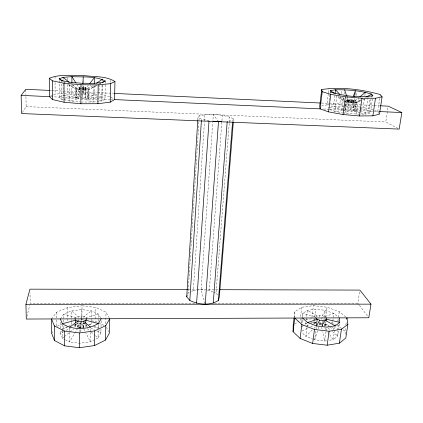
<?xml version="1.0" encoding="UTF-8"?>
<svg xmlns="http://www.w3.org/2000/svg" width="423" height="423" viewBox="0 0 423 423"><rect width="100%" height="100%" fill="white"/><g stroke="black" fill="none" stroke-linecap="round" stroke-linejoin="round"><path stroke-width="0.32" stroke-dasharray="2.12 1.59" d="M69.568 328.597L69.568 341.964L79.852 343.259L90.337 341.784L94.482 339.743M69.658 84.796L69.652 100.965L80 101.906M71.55 322.347L71.545 324.906L68.558 326.26M71.55 321.707L71.566 310.826L81.671 309.599L91.511 310.789L98.638 314.109L100.605 317.726M71.889 84.542L71.873 94.445C80.143 98.141 89.401 97.819 98.263 97.348M74.929 324.658L74.924 325.948L75.564 327.339L75.574 324.108M105.29 81.036L104.978 99.156L101.79 100.944C93.409 98.427 84.801 99.987 76.389 98.422L75.664 97.835L75.696 88.893L68.547 84.505M81.465 88.196L76.737 88.433L75.696 88.893L76.42 89.438L76.389 98.422L61.589 99.146L59.283 97.094L59.199 78.768M77.626 327.058L77.647 322.527M77.858 325.932L77.848 327.339L78.308 326.641L80.899 325.937L83.363 326.614L83.696 327.307L83.712 325.9L83.373 325.208L82.348 324.711L79.434 324.721L78.318 325.234L77.858 325.932L78.176 328.037M79.001 89.047L79.011 87.254L79.524 87.027L79.519 88.819L79.001 89.047L80.529 89.565M78.096 322.257L78.091 323.542L73.438 325.329M78.102 321.617L78.123 316.499L71.566 310.826L63.741 314.199L60.69 318.392M79.371 89.322L79.381 87.524L79.011 87.254M78.308 326.641L78.318 325.234M79.201 328.544L79.207 327.127L78.181 326.625M79.424 326.128L79.434 324.721M79.921 331.791L79.936 329.242M80.539 328.068L80.582 321.591M81.977 99.225L82.036 90.221L87.905 89.977L96.507 85.578M80.65 328.724L80.661 327.307L82.147 327.111L83.262 326.598L83.712 325.9M80.899 325.937L80.909 324.531M85.599 89.359L85.615 87.566L82.184 87.91L82.168 89.713L85.599 89.359L82.437 88.703L82.448 86.916L80.782 86.9M81.042 321.242L81.031 323.161L81.576 323.606L86.133 324.166M81.047 320.602L81.063 318.683M81.063 318.043L81.079 316.129L83.96 316.478L86.017 317.462L86.699 318.815M82.511 97.057L82.723 85.663M81.671 309.599L81.576 323.606L75.31 324.42M97.19 96.116L94.118 95.461L83.141 94.477L83.199 85.954M77.414 320.274L81.919 319.703L82.014 305.818L95.889 307.489L106.014 312.148L109.129 317.631M97.031 94.202L83.505 92.991L83.558 85.864M83.58 82.628L83.59 80.682M83.844 89.718L83.854 87.921M82.337 326.112L82.348 324.711M84.061 88.846L84.071 87.059L82.448 86.916M83.252 328.005L83.262 326.598M85.097 89.591L85.113 87.794M83.363 326.614L83.373 325.208M85.219 89.089L85.234 87.297L84.071 87.059M83.521 327.027L83.558 322.5M83.913 322.231L83.902 323.51L85.954 324.504L86.63 325.884L88.344 326.741M83.95 317.758L83.96 316.478L91.511 310.789L91.384 321.623M85.747 326.635L85.774 324.055M96.407 85.515L87.905 89.977L87.82 98.934L88.809 98.427L88.893 89.512L88.116 88.973L82.57 88.206M86.641 324.6L86.63 325.884L86.038 326.815M90.448 332.277L90.337 341.784L85.885 333.001M90.453 331.643L90.501 327.841M93.324 85.932L93.134 102.006L81.295 102.022M88.74 324.489L91.342 324.806L91.373 322.257M94.239 85.615L94.118 95.461L85.732 97.348L85.806 88.492L88.243 85.42M103.963 325.324L95.688 321.385L95.714 319.492M95.725 318.857L95.889 307.489M99.098 84.642L98.961 94.377L109.668 96.629M98.152 330.781L98.036 337.998L95.075 339.452M98.189 328.158L98.242 324.88M102.038 85.166L101.79 100.944L93.134 102.006L85.324 99.225L85.393 90.242L90.866 85.509M93.43 326.736L98.411 328.222L98.474 324.372M98.527 321.163L98.638 314.109L86.017 317.462M102.292 85.034L102.096 97.163L104.978 99.156M102.35 81.2L102.382 79.286M294.741 318.043L294.831 311.725L301.731 307.241L313.448 305.628L327.048 307.209L339.241 311.624L346.421 317.435M100.986 329.131L100.923 333.023L98.036 337.998L95.577 335.857M101.034 326.54L101.134 320.708M105.787 323.621L106.014 312.148M110.588 82.316L110.625 80.344M80.386 331.875L80.507 329.348M197.8 119.926L197.964 117.293L199.275 115.659C210.569 113.787 223.037 113.983 233.575 118.789L233.364 121.417M187.616 294.339L188.061 293.134L199.275 115.659M191.566 291.415L193.322 290.559L204.431 121.93M204.473 121.274L204.912 114.686M212.959 292.013L209.316 290.601L222.345 115.426M217.665 294.99L215.994 293.192L229.282 122.866M229.329 122.21L229.742 116.949M294.138 317.483L294.831 311.725M301.731 307.241L300.081 320.507L303.317 320.037M321.496 105.972L326.91 104.893L328.333 93.446M328.412 92.806L328.967 88.354M301.356 323.188L302.561 313.559L307.362 310.366L315.643 309.208L325.287 310.334L333.89 313.475L338.263 317.076M328.703 104.872L328.867 103.572M329.274 100.325L329.602 97.729M329.681 97.079L330.088 93.832M330.167 93.182L330.411 91.236M301.948 323.209L302.44 319.312M330.812 93.404L330.971 92.135M305.818 322.453L305.655 323.727L302.466 325.937M306.141 319.91L307.362 310.366L317.017 315.732C320.179 315.045 323.918 315.516 326.255 317.927M334.783 95.524L333.387 106.432L328.38 107.468M307.013 327.576L305.887 336.338L313.464 339.341M307.093 326.947L307.495 323.817M336.808 95.931L334.826 111.36L342.392 112.73M311.894 317.546L313.448 305.628M330.733 104.878L339.664 104.846L340.732 96.65M341.144 93.499L341.557 90.348M314.056 321.231L313.887 322.5L310.72 322.971M314.136 320.597L315.643 309.208M343.302 108.79L333.387 106.432L342.408 106.395L343.587 97.464M344.01 94.276L344.512 90.448M313.506 323.701L314.77 323.368L315.093 320.935M314.913 324.066L315.315 321.015M316.853 316.949L317.017 315.732L315.658 316.674L302.561 313.559L302.593 317.377M344.708 107.807L344.877 106.533M345.305 103.339L345.559 101.425M344.756 100.838L346.204 102.123L345.083 110.514L343.159 110.673M326.53 340.732L324.705 341.028L314.633 339.806L316.399 326.577M347.167 96.328L344.914 113.184L358.778 114.173M347.251 101.446L347.473 99.77L351.09 99.77L353.422 100.293L353.311 102.213L351.286 102.361L347.352 101.694L347.955 101.309L350.863 101.446L353.311 102.213M347.352 101.694L347.473 99.77M347.955 101.309L348.177 99.632M319.18 317.202L319.428 315.384M344.539 109.086L347.167 109.071L348.282 100.785L347.257 97.734M348.245 101.975L348.473 100.293L347.579 100.013M319.058 325.113L319.307 323.272M349.276 101.303L349.498 99.632M349.684 102.218L349.911 100.537L353.543 100.531M320.719 323.51L321.961 323.986L321.781 325.319L320.539 324.843L320.719 323.51L319.307 323.346M350.863 101.446L351.09 99.77M321.755 319.354L322.252 315.717L325.287 310.334L323.896 320.47M351.513 100.674L350.318 109.346L347.167 109.071M352.296 101.684L352.523 100.013M321.919 325.451L322.585 320.544M343.317 109.917L347.955 111.027L351.153 111.312L352.301 102.895L356.43 98.897M352.613 102.355L352.845 100.674M322.59 325.525L322.712 324.637L321.961 323.986M353.194 101.969L353.422 100.293M322.575 326.63L322.712 324.637M323.812 321.099L323.463 323.637L328.946 325.71M354.368 98.4L353.142 107.342L350.318 109.346L354.955 110.445L355.198 110.969L358.984 111.466M324.166 320.893L323.833 323.325L325.329 324.621L329.311 326.879M324.177 326.307L324.938 320.793M325.662 317.261L327.048 307.209M344.264 105.253L354.781 106.178L355.822 98.601M356.261 95.445L356.695 92.288M325.752 321.58L325.43 325.943L324.129 325.948M354.955 110.445L356.108 102.107L360.74 99.743M325.43 325.943L325.937 322.273M345.644 100.785L351.444 101.06L356.108 102.107L356.356 102.599L355.198 110.969L351.153 111.312M326.022 331.569L324.705 341.028L322.633 331.664M326.112 330.939L326.551 327.788M356.282 114.199L358.63 97.322M332.536 323.035L332.716 321.76M332.806 321.126L333.89 313.475L324.748 316.642M364.399 98.749L362.934 109.044L353.163 109.848L354.305 101.541L357.308 99.024M364.859 95.529L365.313 92.309M335.116 326.466L333.224 339.643L328.967 340.335M368.047 97.338L365.636 114.104L359.402 114.168M337.866 321.126L339.241 311.624M379.145 113.613L377.771 111.471L368.645 108.574L370.03 98.993M337.454 330.109L338.204 324.959M338.67 321.739L338.86 320.454M360.655 112.92L365.636 114.104L370.347 112.952L369.274 111.09L371.357 96.745M339.59 323.717L337.787 336.084L333.224 339.643L329.417 334.339M372.393 98.934L370.347 112.952L359.613 111.55M345.321 334.392L344.914 331.341L345.491 327.487M345.877 324.917L346.358 321.702M377.771 111.471L379.907 97.163M380.002 96.513L380.293 94.562M359.005 304.787L357.832 303.228L359.566 291.965M398.017 128.481L385.755 121.977L387.997 107.426M26.908 316.526L29.742 305.205M314.633 339.806L318.017 329.401M318.212 328.787L318.81 326.953M351.444 101.06L352.38 98.633M233.575 118.789L232.708 120.476L229.652 121.063M77.621 328.354L69.568 341.964L65.724 339.981M22.271 112.481L26.152 106.607L25.914 95.075M75.854 324.557L74.924 325.948L73.179 326.826M74.945 318.857L75.881 317.493L78.123 316.499L81.079 316.129M62.757 329.887L60.373 333.303L62.43 338.284L65.174 339.701M63.101 329.395L63.778 328.422L67.96 326.53M51.669 333.361L53.594 330.696M51.532 318.947L56.582 312.259L67.749 307.526L82.014 305.818M312.227 330.04L305.887 336.338L301.795 332.499M314.04 328.243L315.399 326.889M63.942 337.02L62.43 338.284L62.403 330.696M64.449 336.597L69.504 332.388M70.007 331.97L73.544 329.02M322.083 325.784L322.754 325.292M314.77 323.368L315.674 322.728M92.875 85.742L88.116 88.973L88.037 97.85L88.809 98.427M294.794 324.092L299.024 321.226M99.246 84.024L101.515 82.834M99.437 84.066L100.605 83.458M63.868 331.537L60.373 333.303L60.362 330.03M66.194 330.358L70.266 328.301M302.048 331.066L308.441 327.873M310.762 326.709L312.507 325.842M188.061 293.134L189.229 292.563M75.664 97.835L79.212 97.052L79.254 88.18L77.155 84.88M360.692 100.198C353.205 105.565 342.921 102.382 336.893 96.28M59.283 97.094L63.133 95.387L71.873 94.445L83.141 94.477M57.258 326.175L61.927 324.097M50.596 96.169L52.87 95.201M53.441 94.964L55.143 94.239L67.617 92.928L81.602 92.981M360.036 112.772L353.808 111.291L354.966 102.889L360.481 100.886M362.839 99.907L365.197 98.929M67.4 327.259L63.778 328.422L63.773 325.837M300.869 327.042L304.031 326.207M306.559 325.541L309.715 324.705M75.712 324.039L81.031 323.161L85.145 323.727M305.903 319.656L311.73 318.805L314.945 319.185M310.889 323.066L316.129 322.411M193.322 290.559L196.547 290.178M197.192 290.099L201.068 289.644L204.875 290.083M79.519 88.819L82.437 88.703M316.208 322.273L313.887 322.5L315.801 322.728M342.519 110.726L334.826 111.36L328.819 109.261M98.903 97.316L102.096 97.163L97.803 96.248M78.112 327.323L85.108 327.286M326.91 104.893L328.185 104.888M194.68 303.275L30.213 303.323L30.001 293.023M214.498 303.27L357.832 303.228M82.236 92.986L83.505 92.991M188.51 289.607L196.441 289.628M197.102 289.628L218.199 289.692M26.152 106.607L385.755 121.977M50.712 96.708L64.508 97.332M65.163 97.364L79.619 98.014M82.247 98.131L110.583 99.41M111.244 99.442L112.56 99.5M323.442 109.023L329.374 109.287M330.035 109.319L343.873 109.943M344.528 109.975L378.791 111.519M68.145 84.505L76.42 89.438L87.905 89.977M346.204 102.123L356.356 102.599M50.221 90.443L51.543 90.506M52.203 90.533L97.089 92.621M97.75 92.653L113.591 93.388M321.522 103.064L328.782 103.397M329.443 103.429L359.809 104.841M360.47 104.872L373.668 105.486M374.329 105.517L379.611 105.766M339.664 104.846L343.608 105.195M342.408 106.395L344.306 106.559M344.935 106.617L353.142 107.342L359.264 108.404M81.375 90.162L76.42 89.438M207.413 290.379L209.316 290.601M318.53 322.051L321.343 322.384L329.078 325.599M318.995 323.103L323.463 323.637L321.343 322.384M319.127 324.679L320.539 324.843M81.919 319.703L83.231 319.862M91.754 320.904L95.688 321.385M79.207 327.127L80.661 327.307M329.66 107.638L342.487 109.314M63.783 95.476L76.706 97.338L76.737 88.433L72.19 84.737M348.473 100.293L349.911 100.537M354.781 106.178L359.82 107.051M360.449 107.156L368.645 108.574M359.878 108.51L362.934 109.044L369.274 111.09M88.862 324.378L91.342 324.806M343.027 112.841L344.914 113.184L347.955 111.027L349.086 102.615L347.42 96.312M79.381 87.524L80.539 87.762M209.02 120.788L201.491 119.175L197.964 117.293M63.45 99.564L61.589 99.146L61.531 82.48M64.069 99.706L69.652 100.965L78.699 98.929L78.741 89.93L72.529 84.648M75.881 317.493L63.741 314.199L63.757 319.37M331.272 322.664L335.502 324.251M213.567 292.251L215.994 293.192M94.287 326.228L98.411 328.222M90.633 327.883L94.63 329.882M96.92 331.024L100.923 333.023L99.246 329.818M329.877 327.201L333.858 329.459M63.73 81.872L64.835 82.533M64.148 81.808L65.248 82.48M110.831 97.116L114.564 99.59M85.234 87.297L85.615 87.566M338.125 96.407L344.232 101.065M327.904 327.968L330.374 329.998M332.351 331.621L337.787 336.084L337.268 331.394M337.316 324.927L344.914 331.341M332.473 327.275L334.868 329.332M87.217 328.565L89.184 330.284M91.151 331.997L95.085 335.428M339.944 96.566L344.274 100.415M342.561 97.427L344.322 99.347M359.397 305.306L368.782 317.768M218.495 121.66L213.314 114.607L201.068 289.644L205.039 303.592M324.853 327.978L326.376 330.099M327.899 332.219L329.036 333.81M106.353 327.302L108.822 331.833M83.812 328.904L85.589 332.415M321.665 327.291L322.083 329.163M315.658 316.674L315.722 317.964M25.808 89.946L25.903 94.435M55.027 76.267L55.048 80.116M55.069 82.686L55.143 94.239M56.582 312.259L56.629 319.344M56.634 319.989L56.677 326.434M60.325 322.183L60.357 329.38M63.085 77.34L63.09 79.921M63.101 83.786L63.133 95.387M63.757 320.015L63.762 322.601M61.52 80.555L61.525 81.84M62.382 324.372L62.398 330.062M67.606 77.89L67.611 79.852M67.611 84.431L67.617 92.928M67.749 307.526L67.759 321.506M306.924 323.537L305.655 323.727L306.966 323.558"/><path stroke-width="0.63" d="M71.894 82.564L71.899 76.626C82.94 77.277 95.254 75.743 105.29 81.036L102.366 82.548M75.58 322.812L75.59 320.227L74.945 318.857M79.461 347.722L79.545 332.927L94.747 330.876L105.776 325.604L109.753 318.731L109.441 332.964L105.491 340.081L94.546 345.559L79.461 347.722L64.634 345.85L54.451 340.515L51.669 333.361L51.532 318.947L54.334 325.874L54.451 340.515M80.867 103.751L80.978 84.727L64.026 83.231L52.41 80.841L49.285 78.281C60.103 73.829 72.233 75.775 83.627 75.5C94.001 77.06 105.761 75.701 114.961 81.512L114.564 99.59L110.223 102.154L97.925 103.714L80.867 103.751L64.069 102.218L52.558 99.585L49.459 96.65L49.285 78.281M85.779 323.41L85.811 320.19L86.699 318.815M94.26 83.648L94.334 77.742L89.866 83.373M94.546 345.559L94.747 330.876M97.925 103.714L98.189 84.875L110.593 83.669L114.961 81.512M346.738 319.132L346.934 317.847L347.87 324.335L345.808 338.046L339.378 343.196L327.159 345.221L312.639 343.455L300.108 338.437L293.081 331.701L293.208 325.165L294.059 318.122M105.491 340.081L105.776 325.604M110.223 102.154L110.593 83.669M82.839 83.759L83.262 76.775M233.311 122.073L219.341 296.787L218.379 300.457C209.935 306.046 198.551 304.745 189.816 300.452L186.728 296.75L197.758 120.581M189.816 300.452L201.401 120.497M196.6 303.212L208.978 121.443M205.218 304.227L218.495 121.66L221.61 121.613M213.229 303.206L227.209 121.538M218.379 300.457L232.602 121.787M321.723 89.517L319.688 106.337L320.126 108.87L328.576 111.878L343.048 114.511L359.45 115.976L372.88 115.828L379.494 114.147L382.091 96.878L380.293 94.562C361.416 89.38 341.192 86.662 321.723 89.517L322.21 91.706L320.126 108.87L114.538 99.59M293.081 331.701L294.741 318.043L301.853 324.578L314.495 329.469L329.131 331.22L341.424 329.295L347.87 324.335M300.108 338.437L301.853 324.578M328.576 111.878L330.775 94.382L322.21 91.706M335.027 93.599L335.518 89.75C347.685 89.692 360.063 90.501 371.738 94.139L372.859 95.751L371.68 96.243M312.639 343.455L314.495 329.469M343.048 114.511L345.401 96.804L361.945 98.242L375.471 98.258L382.091 96.878M316.304 325.99L317.208 319.259L315.722 317.964M354.633 96.486L355.42 90.739L353.316 96.206M326.107 321.052L326.255 317.927M327.159 345.221L329.131 331.22M359.45 115.976L361.945 98.242M339.378 343.196L341.424 329.295M372.88 115.828L375.471 98.258M219.516 289.692L359.857 290.088L370.976 304.142L368.782 317.768L26.279 319.042L25.94 304.317L29.922 289.158L187.849 289.602M380.272 105.792L388.192 106.162L401.85 112.56L399.185 129.1L21.568 113.549L21.15 95.376L25.798 89.306L49.56 90.411M186.728 296.75L187.172 295.545M302.604 318.011L307.658 322.564L316.483 325.948L319.719 320.206L322.585 320.544L325.023 320.185L326.36 319.222L339.78 322.411L339.23 317.879M60.309 318.916L62.377 323.738C73.079 330.442 87.498 329.834 98.263 323.569L101.166 318.762M359.809 96.925L365.313 92.309M69.573 327.323L77.652 321.231L80.582 321.591L83.569 321.205L85.811 320.19L98.263 323.569M316.483 325.948L326.641 327.153L335.206 325.842L339.78 322.411M96.571 83.231L102.382 79.286M365.948 97.089L371.738 94.139M105.29 81.036L102.08 82.538L93.351 83.357L81.406 83.246L69.658 82.21L61.52 80.555L59.199 78.768L63.085 77.34L71.899 76.626L76.103 83.231M307.658 322.564L317.208 319.259L319.719 320.206M62.377 323.738L75.59 320.227L77.652 321.231M372.859 95.751C359 98.078 344.391 96.037 330.971 92.135L330.495 90.585L335.518 89.75L339.923 94.546M25.94 304.317L370.976 304.142M80.978 84.727L98.189 84.875M21.15 95.376L50.057 96.682M379.452 111.55L401.85 112.56M114.252 93.42L320.2 103.001M213.446 121.195L218.495 121.66M54.334 325.874L64.603 331.066L79.545 332.927M330.775 94.382L345.401 96.804M325.023 320.185L335.206 325.842M59.199 78.768L63.048 81.131M330.495 90.585L334.054 93.303M63.085 77.34L69.155 82.268M83.569 321.205L90.506 327.206M344.597 89.813L346.643 95.91M52.41 80.841L52.558 99.585M64.026 83.231L64.069 102.218M64.603 331.066L64.634 345.85"/></g></svg>
